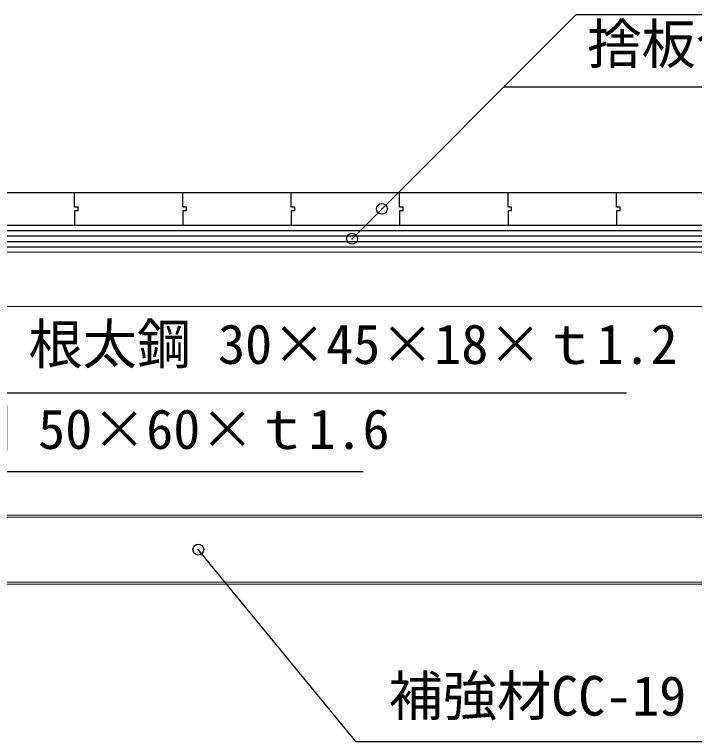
# Model space of a CAD drawing. Units: millimetres, scale not verified. Extents: x -2066 to 2059, y -1474 to 1400.
# Drawn here: x -1532.5 to -1156.1, y 286.7 to 688.9 of the extents above; entities that cross this region are included whole.
import ezdxf
from ezdxf.enums import TextEntityAlignment as Align

# ---------------------------------------------------------------- set-up
doc = ezdxf.new("R2010")
doc.units = ezdxf.units.MM
doc.header["$LTSCALE"] = 10
doc.header["$PDMODE"] = 32
doc.header["$PDSIZE"] = 6
doc.layers.add('0-1_中線', color=7, linetype='Continuous', lineweight=18)
for name, color, linetype in [('0-2_太線１', 3, 'Continuous'), ('0-3_太線２', 2, 'Continuous'), ('0-4_細線', 4, 'Continuous'), ('0-6_文字', 7, 'Continuous')]:
    doc.layers.add(name, color=color, linetype=linetype)
doc.styles.add('ＭＳ ゴシック', font='')
doc.styles.get('ＭＳ ゴシック').set_extended_font_data('MS Gothic')

msp = doc.modelspace()

# ---------------------------------------------------------------- linework, layer by layer
at = {"layer": '0-1_中線'}
for p, q in [((-1889.32, 572.37), (-119.32, 572.37)), ((-1889.32, 557.37), (-119.32, 557.37)), ((-996.82, 527.37), (-1691.82, 527.37)), ((-1694.32, 411.96), (-994.32, 411.96)), ((-1694.32, 410.76), (-994.32, 410.76)), ((-1694.32, 374.86), (-994.32, 374.86)), ((-1694.32, 373.66), (-994.32, 373.66))]:
    msp.add_line(p, q, dxfattribs=at)
at = {"layer": '0-2_太線１'}
for p, q in [((-1889.32, 569.37), (-119.32, 569.37)), ((-1889.32, 566.37), (-119.32, 566.37)), ((-1889.32, 563.37), (-119.32, 563.37)), ((-1889.32, 560.37), (-119.32, 560.37))]:
    msp.add_line(p, q, dxfattribs=at)
at = {"layer": '0-3_太線２'}
for p, q in [((-1889.32, 590.37), (-119.32, 590.37)), ((-1889.32, 572.37), (-119.32, 572.37))]:
    msp.add_line(p, q, dxfattribs=at)
at = {"layer": '0-4_細線'}
for points in [[(-1497.32, 580.37), (-1497.32, 582.37), (-1499.32, 582.37), (-1499.32, 590.37)], [(-1437.32, 580.37), (-1437.32, 582.37), (-1439.32, 582.37), (-1439.32, 590.37)], [(-1377.32, 580.37), (-1377.32, 582.37), (-1379.32, 582.37), (-1379.32, 590.37)], [(-1317.32, 580.37), (-1317.32, 582.37), (-1319.32, 582.37), (-1319.32, 590.37)], [(-1257.32, 580.37), (-1257.32, 582.37), (-1259.32, 582.37), (-1259.32, 590.37)], [(-1197.32, 580.37), (-1197.32, 582.37), (-1199.32, 582.37), (-1199.32, 590.37)], [(-1497.32, 580.37), (-1499.32, 580.37), (-1499.32, 572.37)], [(-1437.32, 580.37), (-1439.32, 580.37), (-1439.32, 572.37)], [(-1377.32, 580.37), (-1379.32, 580.37), (-1379.32, 572.37)], [(-1317.32, 580.37), (-1319.32, 580.37), (-1319.32, 572.37)], [(-1257.32, 580.37), (-1259.32, 580.37), (-1259.32, 572.37)], [(-1197.32, 580.37), (-1199.32, 580.37), (-1199.32, 572.37)]]:
    msp.add_lwpolyline(points, dxfattribs=at)
at = {"layer": '0-6_文字'}
for p, q in [((-1221.67, 688.89), (-1345.68, 564.87)), ((-1221.67, 688.89), (-1019.23, 688.89)), ((-1261.67, 648.89), (-1019.23, 648.89)), ((-1541.1, 479.56), (-1193.7, 479.56)), ((-1635.49, 436.06), (-1339.49, 436.06)), ((-1343.66, 286.68), (-1430.78, 392.81)), ((-1343.66, 286.68), (-1115.04, 286.68))]:
    msp.add_line(p, q, dxfattribs=at)
for p in [(-1329.18, 581.37), (-1345.68, 564.87), (-1430.78, 392.81)]:
    msp.add_point(p, dxfattribs=at)

# ---------------------------------------------------------------- texts
at = {"layer": '0-6_文字', "style": 'ＭＳ ゴシック'}
for s, p in [('捨板合板', (-1215.44, 655.08)), ('根太鋼 30×45×18×ｔ1.2', (-1524.77, 488.96)), ('大引鋼 50×60×ｔ1.6', (-1624.39, 441.94)), ('補強材CC-19 ', (-1325.45, 294.35))]:
    msp.add_text(s, height=21.99, dxfattribs=at).set_placement(p, align=Align.BOTTOM_LEFT)

doc.saveas('drawing.dxf')
